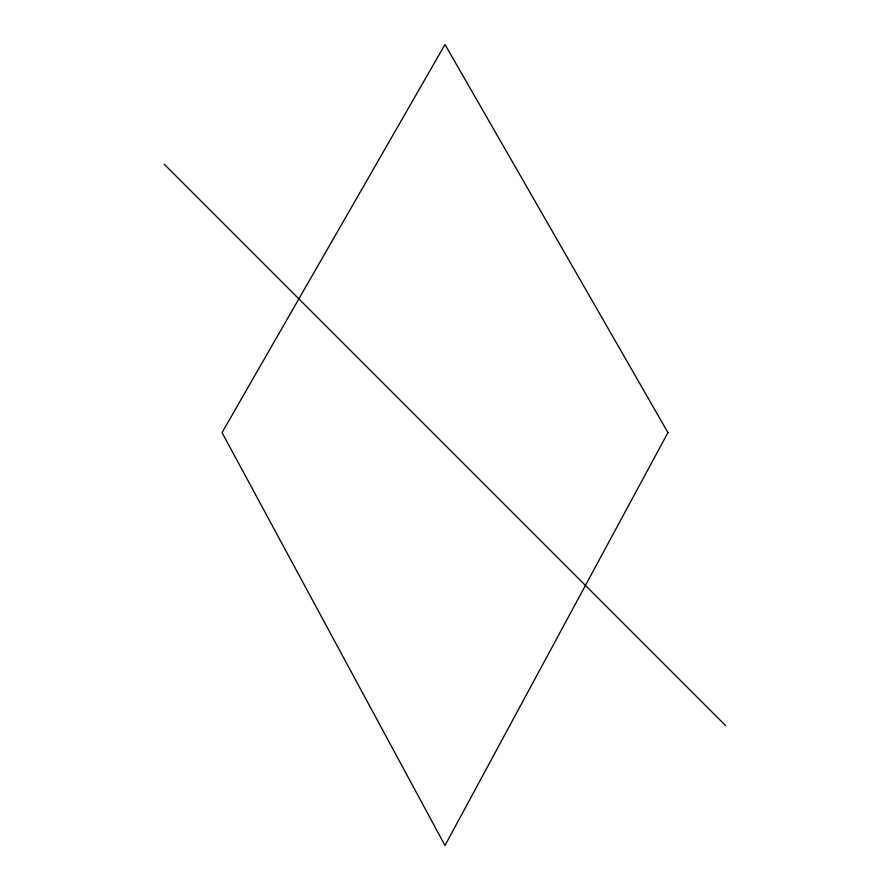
<?xml version="1.0" encoding="UTF-8"?>
<svg xmlns="http://www.w3.org/2000/svg" width="890" height="890" viewBox="0 0 890 890"><rect width="100%" height="100%" fill="white"/><g stroke="black" fill="none" stroke-linecap="round" stroke-linejoin="round"><path stroke-width="1.33" d="M164.238 164.238L725.762 725.762M667.956 432.607L445 845.5L222.044 432.607L445 44.5L667.956 432.607"/></g></svg>
